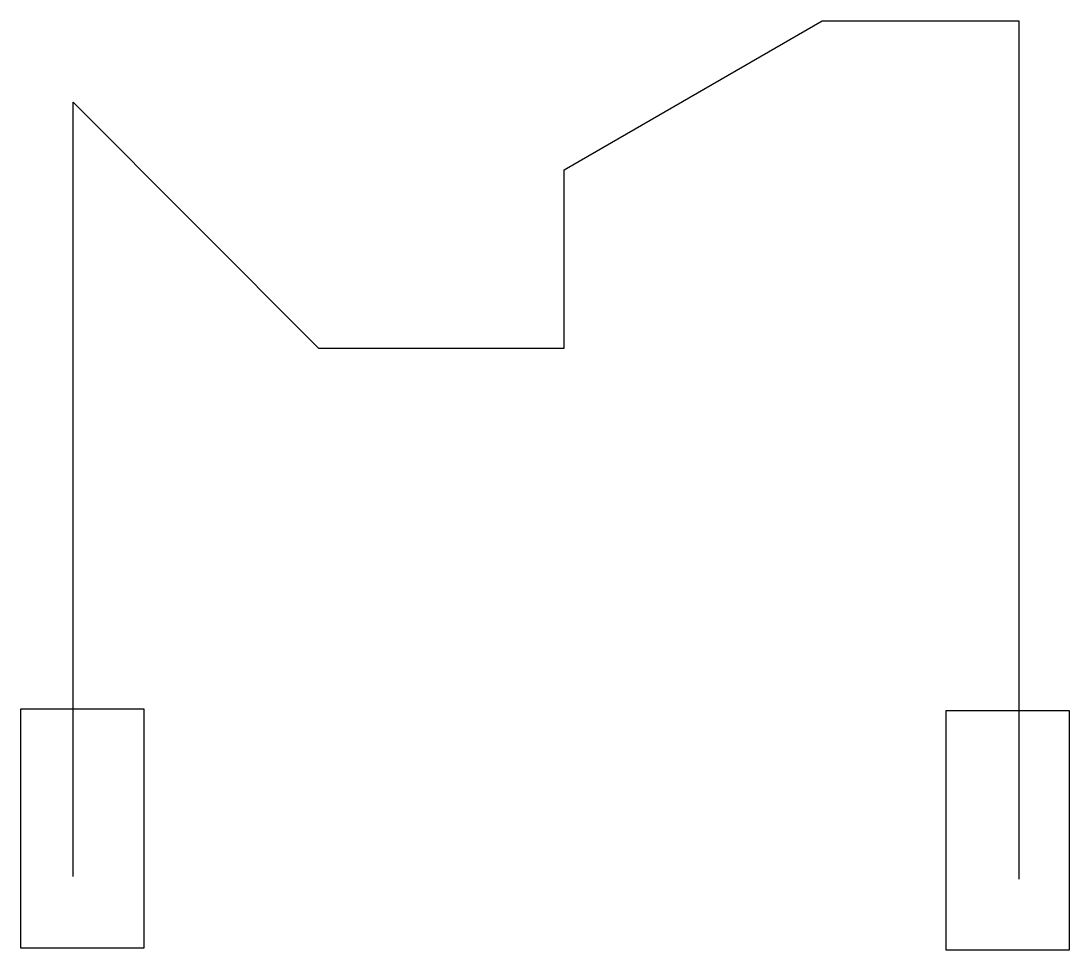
# Model space of a CAD drawing. Extents: x 63.4 to 112.1, y 190.2 to 233.3.
import ezdxf

# ---------------------------------------------------------------- set-up
doc = ezdxf.new("R2010")
doc.units = 0
doc.layers.add('Capa_1', color=7, linetype='CONTINUOUS')

msp = doc.modelspace()

# ---------------------------------------------------------------- linework, layer by layer
at = {"layer": 'Capa_1', "color": 7}
msp.add_lwpolyline([(65.855212, 193.574409), (65.855212, 229.495433), (77.258712, 218.091934), (88.662211, 218.091934), (88.662211, 226.359473), (100.629398, 233.26873), (109.758686, 233.26873), (109.758686, 193.448707)], dxfattribs=at)
for points in [[(63.43814, 201.36215), (69.13989, 201.36215), (69.13989, 190.243738), (63.43814, 190.243738), (63.43814, 201.36215)], [(106.394323, 201.282448), (112.096073, 201.282448), (112.096073, 190.164036), (106.394323, 190.164036), (106.394323, 201.282448)]]:
    msp.add_lwpolyline(points, close=True, dxfattribs=at)

doc.saveas('drawing.dxf')
